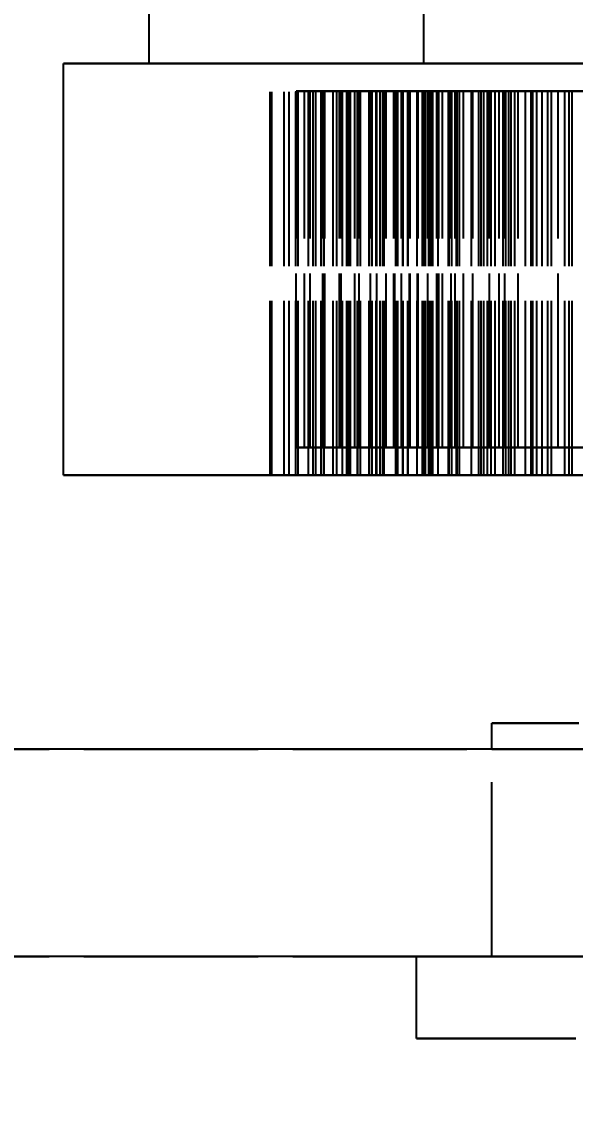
# Model space of a CAD drawing. Header units: millimetres. Extents: x -9 to 221, y -53 to 198.
# Drawn here: x 134.05 to 138.08, y -22.82 to -14.89 of the extents above; entities that cross this region are included whole.
import ezdxf

# ---------------------------------------------------------------- set-up
doc = ezdxf.new("R2010")
doc.units = ezdxf.units.MM
doc.linetypes.add('DASHED', pattern=[1.524, 1.27, -0.254])
for name, color, linetype in [('DIMS', 3, 'CONTINUOUS'), ('HIDDEN', 8, 'DASHED'), ('VISIBLE', 7, 'CONTINUOUS')]:
    doc.layers.add(name, color=color, linetype=linetype)
doc.styles.add('OpenSansCondensed-Light', font='OpenSansCondensed-Light.ttf')
doc.dimstyles.new('EZDXF', dxfattribs={"dimtxt": 0.25, "dimasz": 0.175, "dimexe": 0.375, "dimexo": 0.125, "dimgap": 0.1, "dimtad": 1, "dimlfac": 100, "dimzin": 12, "dimdsep": 46, "dimtxsty": 'OpenSansCondensed-Light', "dimblk": 'ARCHTICK', "dimcen": 2.5, "dimazin": 3, "dimtfac": 0.5, "dimtmove": 2, "dimatfit": 3})

# ---------------------------------------------------------------- blocks, each defined once
blk = doc.blocks.new('_ARCHTICK')
at = {"color": 0, "linetype": 'BYBLOCK', "const_width": 0.15}
blk.add_lwpolyline([(-0.5, -0.5), (0.5, 0.5)], dxfattribs=at)

msp = doc.modelspace()

# ---------------------------------------------------------------- linework, layer by layer
at = {"layer": 'HIDDEN'}
for points in [[(136.975, 23.8), (136.975, -15.2)], [(147.63968, -15.2), (146.85794, -15.2), (146.07619, -15.2), (145.29444, -15.2), (144.5127, -15.2), (143.73095, -15.2), (142.94921, -15.2), (142.16746, -15.2), (141.38571, -15.2), (140.60397, -15.2), (139.82222, -15.2), (139.04048, -15.2), (138.25873, -15.2), (137.47698, -15.2), (136.69524, -15.2), (135.91349, -15.2), (135.13175, -15.2), (134.35, -15.2)], [(147.92738, -15.2), (147.16548, -15.2), (146.40357, -15.2), (145.64167, -15.2), (144.87976, -15.2), (144.11786, -15.2), (143.35595, -15.2), (142.59405, -15.2), (141.83214, -15.2), (141.07024, -15.2), (140.30833, -15.2), (139.54643, -15.2), (138.78452, -15.2), (138.02262, -15.2), (137.26071, -15.2), (136.49881, -15.2), (135.7369, -15.2), (134.975, -15.2)], [(134.975, -15.2), (135.35595, -15.2), (135.7369, -15.2), (136.11786, -15.2), (136.49881, -15.2), (136.87976, -15.2), (137.26071, -15.2), (137.64167, -15.2), (138.02262, -15.2), (138.40357, -15.2), (138.78452, -15.2), (139.16548, -15.2), (139.54643, -15.2), (139.92738, -15.2), (140.30833, -15.2), (140.68929, -15.2), (141.07024, -15.2), (141.45119, -15.2), (141.83214, -15.2), (142.2131, -15.2), (142.59405, -15.2)], [(135.87077, -15.2), (135.85869, -15.2)], [(135.85869, -15.2), (136.04405, -15.2)], [(136.04405, -15.2), (135.85869, -15.2)], [(135.85869, -15.2), (135.87077, -15.2)], [(135.85869, -18.2), (135.85869, -15.2)], [(135.85869, -18.2), (135.85869, -15.2)], [(136.06166, -15.2), (135.87077, -15.2)], [(135.87077, -15.2), (136.06166, -15.2)], [(135.87077, -18.2), (135.87077, -15.2)], [(135.87077, -18.2), (135.87077, -15.2)], [(135.99541, -15.2), (135.95924, -15.2)], [(135.95924, -15.2), (136.13816, -15.2)], [(136.13816, -15.2), (135.95924, -15.2)], [(135.95924, -15.2), (135.99541, -15.2)], [(135.95924, -18.2), (135.95924, -15.2)], [(135.95924, -18.2), (135.95924, -15.2)], [(136.19091, -15.2), (135.99541, -15.2)], [(135.99541, -15.2), (136.19091, -15.2)], [(135.99541, -18.2), (135.99541, -15.2)], [(135.99541, -18.2), (135.99541, -15.2)], [(136.04405, -15.2), (136.2298, -15.2)], [(136.2298, -15.2), (136.04405, -15.2)], [(136.04405, -18.2), (136.04405, -15.2)], [(136.04405, -18.2), (136.04405, -15.2)], [(136.2526, -15.2), (136.06166, -15.2)], [(136.06166, -15.2), (136.2526, -15.2)], [(136.06166, -18.2), (136.06166, -15.2)], [(136.06166, -18.2), (136.06166, -15.2)], [(136.13816, -15.2), (136.31782, -15.2)], [(136.31782, -15.2), (136.13816, -15.2)], [(136.13816, -18.2), (136.13816, -15.2)], [(136.13816, -18.2), (136.13816, -15.2)], [(136.23201, -15.2), (136.17191, -15.2)], [(136.17191, -15.2), (136.34353, -15.2)], [(136.34353, -15.2), (136.17191, -15.2)], [(136.17191, -15.2), (136.23201, -15.2)], [(136.17191, -18.2), (136.17191, -15.2)], [(136.17191, -18.2), (136.17191, -15.2)], [(136.3861, -15.2), (136.19091, -15.2)], [(136.19091, -15.2), (136.3861, -15.2)], [(136.19091, -18.2), (136.19091, -15.2)], [(136.19091, -18.2), (136.19091, -15.2)], [(136.2298, -15.2), (136.4159, -15.2)], [(136.4159, -15.2), (136.2298, -15.2)], [(136.2298, -18.2), (136.2298, -15.2)], [(136.2298, -18.2), (136.2298, -15.2)], [(136.43115, -15.2), (136.23201, -15.2)], [(136.23201, -15.2), (136.43115, -15.2)], [(136.23201, -18.2), (136.23201, -15.2)], [(136.23201, -18.2), (136.23201, -15.2)], [(136.44353, -15.2), (136.2526, -15.2)], [(136.2526, -15.2), (136.44353, -15.2)], [(136.2526, -18.2), (136.2526, -15.2)], [(136.2526, -18.2), (136.2526, -15.2)], [(136.31782, -15.2), (136.49818, -15.2)], [(136.49818, -15.2), (136.31782, -15.2)], [(136.31782, -18.2), (136.31782, -15.2)], [(136.31782, -18.2), (136.31782, -15.2)], [(136.34353, -15.2), (136.51622, -15.2)], [(136.51622, -15.2), (136.34353, -15.2)], [(136.34353, -18.2), (136.34353, -15.2)], [(136.34353, -18.2), (136.34353, -15.2)], [(136.58092, -15.2), (136.3861, -15.2)], [(136.3861, -15.2), (136.58092, -15.2)], [(136.3861, -18.2), (136.3861, -15.2)], [(136.3861, -18.2), (136.3861, -15.2)], [(136.4159, -15.2), (136.60231, -15.2)], [(136.60231, -15.2), (136.4159, -15.2)], [(136.4159, -18.2), (136.4159, -15.2)], [(136.4159, -18.2), (136.4159, -15.2)], [(136.62965, -15.2), (136.43115, -15.2)], [(136.43115, -15.2), (136.62965, -15.2)], [(136.43115, -18.2), (136.43115, -15.2)], [(136.43115, -18.2), (136.43115, -15.2)], [(136.63439, -15.2), (136.44353, -15.2)], [(136.44353, -15.2), (136.63439, -15.2)], [(136.44353, -18.2), (136.44353, -15.2)], [(136.44353, -18.2), (136.44353, -15.2)], [(136.57941, -15.2), (136.49567, -15.2)], [(136.49567, -15.2), (136.65915, -15.2)], [(136.65915, -15.2), (136.49567, -15.2)], [(136.49567, -15.2), (136.57941, -15.2)], [(136.49567, -18.2), (136.49567, -15.2)], [(136.49567, -18.2), (136.49567, -15.2)], [(136.49818, -15.2), (136.67922, -15.2)], [(136.67922, -15.2), (136.49818, -15.2)], [(136.49818, -18.2), (136.49818, -15.2)], [(136.49818, -18.2), (136.49818, -15.2)], [(136.51622, -15.2), (136.68997, -15.2)], [(136.68997, -15.2), (136.51622, -15.2)], [(136.51622, -18.2), (136.51622, -15.2)], [(136.51622, -18.2), (136.51622, -15.2)], [(136.78123, -15.2), (136.57941, -15.2)], [(136.57941, -15.2), (136.78123, -15.2)], [(136.57941, -18.2), (136.57941, -15.2)], [(136.57941, -18.2), (136.57941, -15.2)], [(136.77531, -15.2), (136.58092, -15.2)], [(136.58092, -15.2), (136.77531, -15.2)], [(136.58092, -18.2), (136.58092, -15.2)], [(136.58092, -18.2), (136.58092, -15.2)], [(136.60231, -15.2), (136.78898, -15.2)], [(136.78898, -15.2), (136.60231, -15.2)], [(136.60231, -18.2), (136.60231, -15.2)], [(136.60231, -18.2), (136.60231, -15.2)], [(136.82742, -15.2), (136.62965, -15.2)], [(136.62965, -15.2), (136.82742, -15.2)], [(136.62965, -18.2), (136.62965, -15.2)], [(136.62965, -18.2), (136.62965, -15.2)], [(136.82513, -15.2), (136.63439, -15.2)], [(136.63439, -15.2), (136.82513, -15.2)], [(136.63439, -18.2), (136.63439, -15.2)], [(136.63439, -18.2), (136.63439, -15.2)], [(136.65915, -15.2), (136.82403, -15.2)], [(136.82403, -15.2), (136.65915, -15.2)], [(136.65915, -18.2), (136.65915, -15.2)], [(136.65915, -18.2), (136.65915, -15.2)], [(136.67922, -15.2), (136.86093, -15.2)], [(136.86093, -15.2), (136.67922, -15.2)], [(136.67922, -18.2), (136.67922, -15.2)], [(136.67922, -18.2), (136.67922, -15.2)], [(136.68997, -15.2), (136.86476, -15.2)], [(136.86476, -15.2), (136.68997, -15.2)], [(136.68997, -18.2), (136.68997, -15.2)], [(136.68997, -18.2), (136.68997, -15.2)], [(136.96918, -15.2), (136.77531, -15.2)], [(136.77531, -15.2), (136.96918, -15.2)], [(136.77531, -18.2), (136.77531, -15.2)], [(136.77531, -18.2), (136.77531, -15.2)], [(136.98206, -15.2), (136.78123, -15.2)], [(136.78123, -15.2), (136.98206, -15.2)], [(136.78123, -18.2), (136.78123, -15.2)], [(136.78123, -18.2), (136.78123, -15.2)], [(136.78898, -15.2), (136.97589, -15.2)], [(136.97589, -15.2), (136.78898, -15.2)], [(136.78898, -18.2), (136.78898, -15.2)], [(136.78898, -18.2), (136.78898, -15.2)], [(136.82403, -15.2), (136.99032, -15.2)], [(136.99032, -15.2), (136.82403, -15.2)], [(136.82403, -18.2), (136.82403, -15.2)], [(136.82403, -18.2), (136.82403, -15.2)], [(137.01568, -15.2), (136.82513, -15.2)], [(136.82513, -15.2), (137.01568, -15.2)], [(136.82513, -18.2), (136.82513, -15.2)], [(136.82513, -18.2), (136.82513, -15.2)], [(137.02439, -15.2), (136.82742, -15.2)], [(136.82742, -15.2), (137.02439, -15.2)], [(136.82742, -18.2), (136.82742, -15.2)], [(136.82742, -18.2), (136.82742, -15.2)], [(136.86093, -15.2), (137.04328, -15.2)], [(137.04328, -15.2), (136.86093, -15.2)], [(136.86093, -18.2), (136.86093, -15.2)], [(136.86093, -18.2), (136.86093, -15.2)], [(136.86476, -15.2), (137.04061, -15.2)], [(137.04061, -15.2), (136.86476, -15.2)], [(136.86476, -18.2), (136.86476, -15.2)], [(136.86476, -18.2), (136.86476, -15.2)], [(137.03591, -15.2), (136.92896, -15.2)], [(136.92896, -15.2), (137.0835, -15.2)], [(137.0835, -15.2), (136.92896, -15.2)], [(136.92896, -15.2), (137.03591, -15.2)], [(136.92896, -18.2), (136.92896, -15.2)], [(136.92896, -18.2), (136.92896, -15.2)], [(137.16245, -15.2), (136.96918, -15.2)], [(136.96918, -15.2), (137.16245, -15.2)], [(136.96918, -18.2), (136.96918, -15.2)], [(136.96918, -18.2), (136.96918, -15.2)], [(147.45119, -15.2), (146.75278, -15.2), (146.05437, -15.2), (145.35595, -15.2), (144.65754, -15.2), (143.95913, -15.2), (143.26071, -15.2), (142.5623, -15.2), (141.86389, -15.2), (141.16548, -15.2), (140.46706, -15.2), (139.76865, -15.2), (139.07024, -15.2), (138.37183, -15.2), (137.67341, -15.2), (136.975, -15.2)], [(136.975, -15.2), (137.32421, -15.2), (137.67341, -15.2), (138.02262, -15.2), (138.37183, -15.2), (138.72103, -15.2), (139.07024, -15.2), (139.41944, -15.2), (139.76865, -15.2), (140.11786, -15.2), (140.46706, -15.2), (140.81627, -15.2), (141.16548, -15.2), (141.51468, -15.2), (141.86389, -15.2), (142.2131, -15.2), (142.5623, -15.2)], [(136.97589, -18.2), (136.97589, -15.2)], [(136.97589, -18.2), (136.97589, -15.2)], [(137.18182, -15.2), (136.98206, -15.2)], [(136.98206, -15.2), (137.18182, -15.2)], [(136.98206, -18.2), (136.98206, -15.2)], [(136.98206, -18.2), (136.98206, -15.2)], [(136.99032, -15.2), (137.15802, -15.2)], [(137.15802, -15.2), (136.99032, -15.2)], [(136.99032, -18.2), (136.99032, -15.2)], [(136.99032, -18.2), (136.99032, -15.2)], [(137.04328, -15.2), (137.01568, -15.2)], [(137.01568, -15.2), (137.04328, -15.2)], [(137.01568, -18.2), (137.01568, -15.2)], [(137.01568, -18.2), (137.01568, -15.2)], [(137.22045, -15.2), (137.02439, -15.2)], [(137.02439, -15.2), (137.22045, -15.2)], [(137.02439, -18.2), (137.02439, -15.2)], [(137.02439, -18.2), (137.02439, -15.2)], [(137.23943, -15.2), (137.03591, -15.2)], [(137.03591, -15.2), (137.23943, -15.2)], [(137.03591, -18.2), (137.03591, -15.2)], [(137.03591, -18.2), (137.03591, -15.2)], [(137.04061, -15.2), (137.21752, -15.2)], [(137.21752, -15.2), (137.04061, -15.2)], [(137.04061, -18.2), (137.04061, -15.2)], [(137.04061, -18.2), (137.04061, -15.2)], [(137.04328, -18.2), (137.04328, -15.2)], [(137.04328, -18.2), (137.04328, -15.2)], [(137.0835, -15.2), (137.23977, -15.2)], [(137.23977, -15.2), (137.0835, -15.2)], [(137.0835, -18.2), (137.0835, -15.2)], [(137.0835, -18.2), (137.0835, -15.2)], [(137.15802, -15.2), (137.32716, -15.2)], [(137.32716, -15.2), (137.15802, -15.2)], [(137.15802, -18.2), (137.15802, -15.2)], [(137.15802, -18.2), (137.15802, -15.2)], [(137.21752, -15.2), (137.16245, -15.2)], [(137.16245, -15.2), (137.21752, -15.2)], [(137.16245, -18.2), (137.16245, -15.2)], [(137.16245, -18.2), (137.16245, -15.2)], [(137.38041, -15.2), (137.18182, -15.2)], [(137.18182, -15.2), (137.38041, -15.2)], [(137.18182, -18.2), (137.18182, -15.2)], [(137.18182, -18.2), (137.18182, -15.2)], [(137.21752, -18.2), (137.21752, -15.2)], [(137.21752, -18.2), (137.21752, -15.2)], [(137.41548, -15.2), (137.22045, -15.2)], [(137.22045, -15.2), (137.41548, -15.2)], [(137.22045, -18.2), (137.22045, -15.2)], [(137.22045, -18.2), (137.22045, -15.2)], [(137.44162, -15.2), (137.23943, -15.2)], [(137.23943, -15.2), (137.44162, -15.2)], [(137.23943, -18.2), (137.23943, -15.2)], [(137.23943, -18.2), (137.23943, -15.2)], [(137.23977, -15.2), (137.39778, -15.2)], [(137.39778, -15.2), (137.23977, -15.2)], [(137.23977, -18.2), (137.23977, -15.2)], [(137.23977, -18.2), (137.23977, -15.2)], [(137.32716, -15.2), (137.49776, -15.2)], [(137.49776, -15.2), (137.32716, -15.2)], [(137.32716, -18.2), (137.32716, -15.2)], [(137.32716, -18.2), (137.32716, -15.2)], [(137.5777, -15.2), (137.38041, -15.2)], [(137.38041, -15.2), (137.5777, -15.2)], [(137.38041, -18.2), (137.38041, -15.2)], [(137.38041, -18.2), (137.38041, -15.2)], [(137.39778, -15.2), (137.55757, -15.2)], [(137.55757, -15.2), (137.39778, -15.2)], [(137.39778, -18.2), (137.39778, -15.2)], [(137.39778, -18.2), (137.39778, -15.2)], [(137.49776, -15.2), (137.41548, -15.2)], [(137.41548, -15.2), (137.49776, -15.2)], [(137.41548, -18.2), (137.41548, -15.2)], [(137.41548, -18.2), (137.41548, -15.2)], [(137.6424, -15.2), (137.44162, -15.2)], [(137.44162, -15.2), (137.6424, -15.2)], [(137.44162, -18.2), (137.44162, -15.2)], [(137.44162, -18.2), (137.44162, -15.2)], [(137.5993, -15.2), (137.46965, -15.2)], [(137.46965, -15.2), (137.61449, -15.2)], [(137.61449, -15.2), (137.46965, -15.2)], [(137.46965, -15.2), (137.5993, -15.2)], [(137.46965, -18.2), (137.46965, -15.2)], [(137.46965, -18.2), (137.46965, -15.2)], [(137.49776, -18.2), (137.49776, -15.2)], [(137.49776, -18.2), (137.49776, -15.2)], [(137.55757, -15.2), (137.71917, -15.2)], [(137.71917, -15.2), (137.55757, -15.2)], [(137.55757, -18.2), (137.55757, -15.2)], [(137.55757, -18.2), (137.55757, -15.2)], [(137.77356, -15.2), (137.5777, -15.2)], [(137.5777, -15.2), (137.77356, -15.2)], [(137.5777, -18.2), (137.5777, -15.2)], [(137.5777, -18.2), (137.5777, -15.2)], [(137.80352, -15.2), (137.5993, -15.2)], [(137.5993, -15.2), (137.80352, -15.2)], [(137.5993, -18.2), (137.5993, -15.2)], [(137.5993, -18.2), (137.5993, -15.2)], [(137.61449, -15.2), (137.76139, -15.2)], [(137.76139, -15.2), (137.61449, -15.2)], [(137.61449, -18.2), (137.61449, -15.2)], [(137.61449, -18.2), (137.61449, -15.2)], [(137.84163, -15.2), (137.6424, -15.2)], [(137.6424, -15.2), (137.84163, -15.2)], [(137.6424, -18.2), (137.6424, -15.2)], [(137.6424, -18.2), (137.6424, -15.2)], [(137.71917, -15.2), (137.88264, -15.2)], [(137.88264, -15.2), (137.71917, -15.2)], [(137.71917, -18.2), (137.71917, -15.2)], [(137.71917, -18.2), (137.71917, -15.2)], [(137.76139, -15.2), (137.91037, -15.2)], [(137.91037, -15.2), (137.76139, -15.2)], [(137.76139, -18.2), (137.76139, -15.2)], [(137.76139, -18.2), (137.76139, -15.2)], [(137.88264, -15.2), (137.77356, -15.2)], [(137.77356, -15.2), (137.88264, -15.2)], [(137.77356, -18.2), (137.77356, -15.2)], [(137.77356, -18.2), (137.77356, -15.2)], [(138.00609, -15.2), (137.80352, -15.2)], [(137.80352, -15.2), (138.00609, -15.2)], [(137.80352, -18.2), (137.80352, -15.2)], [(137.80352, -18.2), (137.80352, -15.2)], [(138.0392, -15.2), (137.84163, -15.2)], [(137.84163, -15.2), (138.0392, -15.2)], [(137.84163, -18.2), (137.84163, -15.2)], [(137.84163, -18.2), (137.84163, -15.2)], [(137.88264, -18.2), (137.88264, -15.2)], [(137.88264, -18.2), (137.88264, -15.2)], [(137.91037, -15.2), (138.06146, -15.2)], [(138.06146, -15.2), (137.91037, -15.2)], [(137.91037, -18.2), (137.91037, -15.2)], [(137.91037, -18.2), (137.91037, -15.2)], [(138.2069, -15.2), (138.00609, -15.2)], [(138.00609, -15.2), (138.2069, -15.2)], [(138.00609, -18.2), (138.00609, -15.2)], [(138.00609, -18.2), (138.00609, -15.2)], [(138.23492, -15.2), (138.0392, -15.2)], [(138.0392, -15.2), (138.23492, -15.2)], [(138.0392, -18.2), (138.0392, -15.2)], [(138.0392, -18.2), (138.0392, -15.2)], [(138.06146, -15.2), (138.21473, -15.2)], [(138.21473, -15.2), (138.06146, -15.2)], [(138.06146, -18.2), (138.06146, -15.2)], [(138.06146, -18.2), (138.06146, -15.2)], [(136.04787, -15.4), (136.10701, -15.4)], [(136.15034, -15.4), (136.04787, -15.4)], [(136.04787, -15.4), (136.15034, -15.4)], [(136.10701, -15.4), (136.04787, -15.4)], [(136.04787, -18), (136.04787, -15.4)], [(136.04787, -18), (136.04787, -15.4)], [(136.10701, -15.4), (136.24197, -15.4)], [(136.24197, -15.4), (136.10701, -15.4)], [(136.10701, -18), (136.10701, -15.4)], [(136.10701, -18), (136.10701, -15.4)], [(136.25597, -15.4), (136.15034, -15.4)], [(136.15034, -15.4), (136.25597, -15.4)], [(136.15034, -18), (136.15034, -15.4)], [(136.15034, -18), (136.15034, -15.4)], [(136.24197, -15.4), (136.37547, -15.4)], [(136.37547, -15.4), (136.24197, -15.4)], [(136.24197, -18), (136.24197, -15.4)], [(136.24197, -18), (136.24197, -15.4)], [(136.3644, -15.4), (136.25597, -15.4)], [(136.25597, -15.4), (136.3644, -15.4)], [(136.25597, -18), (136.25597, -15.4)], [(136.25597, -18), (136.25597, -15.4)], [(136.47531, -15.4), (136.3644, -15.4)], [(136.3644, -15.4), (136.47531, -15.4)], [(136.3644, -18), (136.3644, -15.4)], [(136.3644, -18), (136.3644, -15.4)], [(136.37547, -15.4), (136.5069, -15.4)], [(136.5069, -15.4), (136.37547, -15.4)], [(136.37547, -18), (136.37547, -15.4)], [(136.37547, -18), (136.37547, -15.4)], [(136.58845, -15.4), (136.47531, -15.4)], [(136.47531, -15.4), (136.58845, -15.4)], [(136.47531, -18), (136.47531, -15.4)], [(136.47531, -18), (136.47531, -15.4)], [(136.5069, -15.4), (136.63553, -15.4)], [(136.63553, -15.4), (136.5069, -15.4)], [(136.5069, -18), (136.5069, -15.4)], [(136.5069, -18), (136.5069, -15.4)], [(136.704, -15.4), (136.58845, -15.4)], [(136.58845, -15.4), (136.704, -15.4)], [(136.58845, -18), (136.58845, -15.4)], [(136.58845, -18), (136.58845, -15.4)], [(136.63553, -15.4), (136.76037, -15.4)], [(136.76037, -15.4), (136.63553, -15.4)], [(136.63553, -18), (136.63553, -15.4)], [(136.63553, -18), (136.63553, -15.4)], [(137.11567, -15.4), (136.704, -15.4)], [(136.704, -15.4), (137.11567, -15.4)], [(136.704, -18), (136.704, -15.4)], [(136.704, -18), (136.704, -15.4)], [(136.76037, -15.4), (136.87916, -15.4)], [(136.87916, -15.4), (136.76037, -15.4)], [(136.76037, -18), (136.76037, -15.4)], [(136.76037, -18), (136.76037, -15.4)], [(136.76654, -15.4), (136.93226, -15.4)], [(136.81623, -15.4), (136.76654, -15.4)], [(136.76654, -15.4), (136.81623, -15.4)], [(136.93226, -15.4), (136.76654, -15.4)], [(136.76654, -18), (136.76654, -15.4)], [(136.76654, -18), (136.76654, -15.4)], [(136.87307, -15.4), (136.81623, -15.4)], [(136.81623, -15.4), (136.87307, -15.4)], [(136.81623, -18), (136.81623, -15.4)], [(136.81623, -18), (136.81623, -15.4)], [(136.93703, -15.4), (136.87307, -15.4)], [(136.87307, -15.4), (136.93703, -15.4)], [(136.87307, -18), (136.87307, -15.4)], [(136.87307, -18), (136.87307, -15.4)], [(136.87916, -15.4), (137.26879, -15.4)], [(137.26879, -15.4), (136.87916, -15.4)], [(136.87916, -18), (136.87916, -15.4)], [(136.87916, -18), (136.87916, -15.4)], [(136.93226, -15.4), (137.07298, -15.4)], [(137.07298, -15.4), (136.93226, -15.4)], [(136.93226, -18), (136.93226, -15.4)], [(136.93226, -18), (136.93226, -15.4)], [(137.00824, -15.4), (136.93703, -15.4)], [(136.93703, -15.4), (137.00824, -15.4)], [(136.93703, -18), (136.93703, -15.4)], [(136.93703, -18), (136.93703, -15.4)], [(137.08728, -15.4), (137.00824, -15.4)], [(137.00824, -15.4), (137.08728, -15.4)], [(137.00824, -18), (137.00824, -15.4)], [(137.00824, -18), (137.00824, -15.4)], [(137.07298, -15.4), (137.20791, -15.4)], [(137.20791, -15.4), (137.07298, -15.4)], [(137.07298, -18), (137.07298, -15.4)], [(137.07298, -18), (137.07298, -15.4)], [(137.17669, -15.4), (137.08728, -15.4)], [(137.08728, -15.4), (137.17669, -15.4)], [(137.08728, -18), (137.08728, -15.4)], [(137.08728, -18), (137.08728, -15.4)], [(137.11567, -18), (137.11567, -15.4)], [(137.11567, -18), (137.11567, -15.4)], [(137.52887, -15.4), (137.17669, -15.4)], [(137.17669, -15.4), (137.52887, -15.4)], [(137.17669, -18), (137.17669, -15.4)], [(137.17669, -18), (137.17669, -15.4)], [(137.20791, -15.4), (137.3363, -15.4)], [(137.3363, -15.4), (137.20791, -15.4)], [(137.20791, -18), (137.20791, -15.4)], [(137.20791, -18), (137.20791, -15.4)], [(137.26879, -15.4), (137.52887, -15.4)], [(137.52887, -15.4), (137.26879, -15.4)], [(137.26879, -18), (137.26879, -15.4)], [(137.26879, -18), (137.26879, -15.4)], [(137.3363, -15.4), (137.45718, -15.4)], [(137.45718, -15.4), (137.3363, -15.4)], [(137.3363, -18), (137.3363, -15.4)], [(137.3363, -18), (137.3363, -15.4)], [(137.45718, -15.4), (137.56899, -15.4)], [(137.56899, -15.4), (137.45718, -15.4)], [(137.45718, -18), (137.45718, -15.4)], [(137.45718, -18), (137.45718, -15.4)], [(137.52887, -18), (137.52887, -15.4)], [(137.52887, -18), (137.52887, -15.4)], [(137.56899, -15.4), (137.6675, -15.4)], [(137.6675, -15.4), (137.56899, -15.4)], [(137.56899, -18), (137.56899, -15.4)], [(137.56899, -18), (137.56899, -15.4)], [(137.6675, -15.4), (137.95791, -15.4)], [(137.95791, -15.4), (137.6675, -15.4)], [(137.6675, -18), (137.6675, -15.4)], [(137.6675, -18), (137.6675, -15.4)], [(137.95791, -15.4), (138.42656, -15.4)], [(138.42656, -15.4), (137.95791, -15.4)], [(137.95791, -18), (137.95791, -15.4)], [(137.95791, -18), (137.95791, -15.4)], [(136.04787, -18), (136.10701, -18)], [(136.15034, -18), (136.04787, -18)], [(136.04787, -18), (136.15034, -18)], [(136.10701, -18), (136.04787, -18)], [(136.10701, -18), (136.24197, -18)], [(136.24197, -18), (136.10701, -18)], [(136.25597, -18), (136.15034, -18)], [(136.15034, -18), (136.25597, -18)], [(136.24197, -18), (136.37547, -18)], [(136.37547, -18), (136.24197, -18)], [(136.3644, -18), (136.25597, -18)], [(136.25597, -18), (136.3644, -18)], [(136.47531, -18), (136.3644, -18)], [(136.3644, -18), (136.47531, -18)], [(136.37547, -18), (136.5069, -18)], [(136.5069, -18), (136.37547, -18)], [(136.58845, -18), (136.47531, -18)], [(136.47531, -18), (136.58845, -18)], [(136.5069, -18), (136.63553, -18)], [(136.63553, -18), (136.5069, -18)], [(136.704, -18), (136.58845, -18)], [(136.58845, -18), (136.704, -18)], [(136.63553, -18), (136.76037, -18)], [(136.76037, -18), (136.63553, -18)], [(137.11567, -18), (136.704, -18)], [(136.704, -18), (137.11567, -18)], [(136.76037, -18), (136.87916, -18)], [(136.87916, -18), (136.76037, -18)], [(136.76654, -18), (136.93226, -18)], [(136.81623, -18), (136.76654, -18)], [(136.76654, -18), (136.81623, -18)], [(136.93226, -18), (136.76654, -18)], [(136.87307, -18), (136.81623, -18)], [(136.81623, -18), (136.87307, -18)], [(136.93703, -18), (136.87307, -18)], [(136.87307, -18), (136.93703, -18)], [(136.87916, -18), (137.26879, -18)], [(137.26879, -18), (136.87916, -18)], [(136.93226, -18), (137.07298, -18)], [(137.07298, -18), (136.93226, -18)], [(137.00824, -18), (136.93703, -18)], [(136.93703, -18), (137.00824, -18)], [(137.08728, -18), (137.00824, -18)], [(137.00824, -18), (137.08728, -18)], [(137.07298, -18), (137.20791, -18)], [(137.20791, -18), (137.07298, -18)], [(137.17669, -18), (137.08728, -18)], [(137.08728, -18), (137.17669, -18)], [(137.52887, -18), (137.17669, -18)], [(137.17669, -18), (137.52887, -18)], [(137.20791, -18), (137.3363, -18)], [(137.3363, -18), (137.20791, -18)], [(137.26879, -18), (137.52887, -18)], [(137.52887, -18), (137.26879, -18)], [(137.3363, -18), (137.45718, -18)], [(137.45718, -18), (137.3363, -18)], [(137.45718, -18), (137.56899, -18)], [(137.56899, -18), (137.45718, -18)], [(137.56899, -18), (137.6675, -18)], [(137.6675, -18), (137.56899, -18)], [(137.6675, -18), (137.95791, -18)], [(137.95791, -18), (137.6675, -18)], [(137.95791, -18), (138.42656, -18)], [(138.42656, -18), (137.95791, -18)], [(147.63968, -18.2), (146.85794, -18.2), (146.07619, -18.2), (145.29444, -18.2), (144.5127, -18.2), (143.73095, -18.2), (142.94921, -18.2), (142.16746, -18.2), (141.38571, -18.2), (140.60397, -18.2), (139.82222, -18.2), (139.04048, -18.2), (138.25873, -18.2), (137.47698, -18.2), (136.69524, -18.2), (135.91349, -18.2), (135.13175, -18.2), (134.35, -18.2)], [(135.87077, -18.2), (135.85869, -18.2)], [(135.85869, -18.2), (136.04405, -18.2)], [(136.04405, -18.2), (135.85869, -18.2)], [(135.85869, -18.2), (135.87077, -18.2)], [(136.06166, -18.2), (135.87077, -18.2)], [(135.87077, -18.2), (136.06166, -18.2)], [(135.99541, -18.2), (135.95924, -18.2)], [(135.95924, -18.2), (136.13816, -18.2)], [(136.13816, -18.2), (135.95924, -18.2)], [(135.95924, -18.2), (135.99541, -18.2)], [(136.19091, -18.2), (135.99541, -18.2)], [(135.99541, -18.2), (136.19091, -18.2)], [(136.04405, -18.2), (136.2298, -18.2)], [(136.2298, -18.2), (136.04405, -18.2)], [(136.2526, -18.2), (136.06166, -18.2)], [(136.06166, -18.2), (136.2526, -18.2)], [(136.13816, -18.2), (136.31782, -18.2)], [(136.31782, -18.2), (136.13816, -18.2)], [(136.23201, -18.2), (136.17191, -18.2)], [(136.17191, -18.2), (136.34353, -18.2)], [(136.34353, -18.2), (136.17191, -18.2)], [(136.17191, -18.2), (136.23201, -18.2)], [(136.3861, -18.2), (136.19091, -18.2)], [(136.19091, -18.2), (136.3861, -18.2)], [(136.2298, -18.2), (136.4159, -18.2)], [(136.4159, -18.2), (136.2298, -18.2)], [(136.43115, -18.2), (136.23201, -18.2)], [(136.23201, -18.2), (136.43115, -18.2)], [(136.44353, -18.2), (136.2526, -18.2)], [(136.2526, -18.2), (136.44353, -18.2)], [(136.31782, -18.2), (136.49818, -18.2)], [(136.49818, -18.2), (136.31782, -18.2)], [(136.34353, -18.2), (136.51622, -18.2)], [(136.51622, -18.2), (136.34353, -18.2)], [(136.58092, -18.2), (136.3861, -18.2)], [(136.3861, -18.2), (136.58092, -18.2)], [(136.4159, -18.2), (136.60231, -18.2)], [(136.60231, -18.2), (136.4159, -18.2)], [(136.62965, -18.2), (136.43115, -18.2)], [(136.43115, -18.2), (136.62965, -18.2)], [(136.63439, -18.2), (136.44353, -18.2)], [(136.44353, -18.2), (136.63439, -18.2)], [(136.57941, -18.2), (136.49567, -18.2)], [(136.49567, -18.2), (136.65915, -18.2)], [(136.65915, -18.2), (136.49567, -18.2)], [(136.49567, -18.2), (136.57941, -18.2)], [(136.49818, -18.2), (136.67922, -18.2)], [(136.67922, -18.2), (136.49818, -18.2)], [(136.51622, -18.2), (136.68997, -18.2)], [(136.68997, -18.2), (136.51622, -18.2)], [(136.78123, -18.2), (136.57941, -18.2)], [(136.57941, -18.2), (136.78123, -18.2)], [(136.77531, -18.2), (136.58092, -18.2)], [(136.58092, -18.2), (136.77531, -18.2)], [(136.60231, -18.2), (136.78898, -18.2)], [(136.78898, -18.2), (136.60231, -18.2)], [(136.82742, -18.2), (136.62965, -18.2)], [(136.62965, -18.2), (136.82742, -18.2)], [(136.82513, -18.2), (136.63439, -18.2)], [(136.63439, -18.2), (136.82513, -18.2)], [(136.65915, -18.2), (136.82403, -18.2)], [(136.82403, -18.2), (136.65915, -18.2)], [(136.67922, -18.2), (136.86093, -18.2)], [(136.86093, -18.2), (136.67922, -18.2)], [(136.68997, -18.2), (136.86476, -18.2)], [(136.86476, -18.2), (136.68997, -18.2)], [(136.96918, -18.2), (136.77531, -18.2)], [(136.77531, -18.2), (136.96918, -18.2)], [(136.98206, -18.2), (136.78123, -18.2)], [(136.78123, -18.2), (136.98206, -18.2)], [(136.78898, -18.2), (136.97589, -18.2)], [(136.97589, -18.2), (136.78898, -18.2)], [(136.82403, -18.2), (136.99032, -18.2)], [(136.99032, -18.2), (136.82403, -18.2)], [(137.01568, -18.2), (136.82513, -18.2)], [(136.82513, -18.2), (137.01568, -18.2)], [(137.02439, -18.2), (136.82742, -18.2)], [(136.82742, -18.2), (137.02439, -18.2)], [(136.86093, -18.2), (137.04328, -18.2)], [(137.04328, -18.2), (136.86093, -18.2)], [(136.86476, -18.2), (137.04061, -18.2)], [(137.04061, -18.2), (136.86476, -18.2)], [(137.03591, -18.2), (136.92896, -18.2)], [(136.92896, -18.2), (137.0835, -18.2)], [(137.0835, -18.2), (136.92896, -18.2)], [(136.92896, -18.2), (137.03591, -18.2)], [(137.16245, -18.2), (136.96918, -18.2)], [(136.96918, -18.2), (137.16245, -18.2)], [(137.18182, -18.2), (136.98206, -18.2)], [(136.98206, -18.2), (137.18182, -18.2)], [(136.99032, -18.2), (137.15802, -18.2)], [(137.15802, -18.2), (136.99032, -18.2)], [(137.04328, -18.2), (137.01568, -18.2)], [(137.01568, -18.2), (137.04328, -18.2)], [(137.22045, -18.2), (137.02439, -18.2)], [(137.02439, -18.2), (137.22045, -18.2)], [(137.23943, -18.2), (137.03591, -18.2)], [(137.03591, -18.2), (137.23943, -18.2)], [(137.04061, -18.2), (137.21752, -18.2)], [(137.21752, -18.2), (137.04061, -18.2)], [(137.0835, -18.2), (137.23977, -18.2)], [(137.23977, -18.2), (137.0835, -18.2)], [(137.15802, -18.2), (137.32716, -18.2)], [(137.32716, -18.2), (137.15802, -18.2)], [(137.21752, -18.2), (137.16245, -18.2)], [(137.16245, -18.2), (137.21752, -18.2)], [(137.38041, -18.2), (137.18182, -18.2)], [(137.18182, -18.2), (137.38041, -18.2)], [(137.41548, -18.2), (137.22045, -18.2)], [(137.22045, -18.2), (137.41548, -18.2)], [(137.44162, -18.2), (137.23943, -18.2)], [(137.23943, -18.2), (137.44162, -18.2)], [(137.23977, -18.2), (137.39778, -18.2)], [(137.39778, -18.2), (137.23977, -18.2)], [(137.32716, -18.2), (137.49776, -18.2)], [(137.49776, -18.2), (137.32716, -18.2)], [(137.5777, -18.2), (137.38041, -18.2)], [(137.38041, -18.2), (137.5777, -18.2)], [(137.39778, -18.2), (137.55757, -18.2)], [(137.55757, -18.2), (137.39778, -18.2)], [(137.49776, -18.2), (137.41548, -18.2)], [(137.41548, -18.2), (137.49776, -18.2)], [(137.6424, -18.2), (137.44162, -18.2)], [(137.44162, -18.2), (137.6424, -18.2)], [(137.5993, -18.2), (137.46965, -18.2)], [(137.46965, -18.2), (137.61449, -18.2)], [(137.61449, -18.2), (137.46965, -18.2)], [(137.46965, -18.2), (137.5993, -18.2)], [(137.55757, -18.2), (137.71917, -18.2)], [(137.71917, -18.2), (137.55757, -18.2)], [(137.77356, -18.2), (137.5777, -18.2)], [(137.5777, -18.2), (137.77356, -18.2)], [(137.80352, -18.2), (137.5993, -18.2)], [(137.5993, -18.2), (137.80352, -18.2)], [(137.61449, -18.2), (137.76139, -18.2)], [(137.76139, -18.2), (137.61449, -18.2)], [(137.84163, -18.2), (137.6424, -18.2)], [(137.6424, -18.2), (137.84163, -18.2)], [(137.71917, -18.2), (137.88264, -18.2)], [(137.88264, -18.2), (137.71917, -18.2)], [(137.76139, -18.2), (137.91037, -18.2)], [(137.91037, -18.2), (137.76139, -18.2)], [(137.88264, -18.2), (137.77356, -18.2)], [(137.77356, -18.2), (137.88264, -18.2)], [(138.00609, -18.2), (137.80352, -18.2)], [(137.80352, -18.2), (138.00609, -18.2)], [(138.0392, -18.2), (137.84163, -18.2)], [(137.84163, -18.2), (138.0392, -18.2)], [(137.91037, -18.2), (138.06146, -18.2)], [(138.06146, -18.2), (137.91037, -18.2)], [(138.2069, -18.2), (138.00609, -18.2)], [(138.00609, -18.2), (138.2069, -18.2)], [(138.23492, -18.2), (138.0392, -18.2)], [(138.0392, -18.2), (138.23492, -18.2)], [(138.06146, -18.2), (138.21473, -18.2)], [(138.21473, -18.2), (138.06146, -18.2)], [(138.10992, -20.01), (138.03056, -20.01), (137.95119, -20.01), (137.87183, -20.01), (137.79246, -20.01), (137.7131, -20.01), (137.63373, -20.01), (137.55437, -20.01), (137.475, -20.01)], [(94.875, -20.2), (200.375, -20.2)], [(137.475, -20.2), (137.55437, -20.2), (137.63373, -20.2), (137.7131, -20.2), (137.79246, -20.2), (137.87183, -20.2), (137.95119, -20.2), (138.03056, -20.2), (138.10992, -20.2)], [(138.10992, -20.2), (138.03056, -20.2), (137.95119, -20.2), (137.87183, -20.2), (137.79246, -20.2), (137.7131, -20.2), (137.63373, -20.2), (137.55437, -20.2), (137.475, -20.2)], [(137.475, -21.71), (137.475, -20.2)], [(137.475, -21.71), (137.475, -20.2)], [(94.875, -21.71), (200.375, -21.71)], [(138.0869, -21.71), (137.99008, -21.71), (137.89325, -21.71), (137.79643, -21.71), (137.6996, -21.71), (137.60278, -21.71), (137.50595, -21.71), (137.40913, -21.71), (137.3123, -21.71), (137.21548, -21.71), (137.11865, -21.71), (137.02183, -21.71), (136.925, -21.71)], [(136.925, -21.71), (136.97341, -21.71), (137.02183, -21.71), (137.07024, -21.71), (137.11865, -21.71), (137.16706, -21.71), (137.21548, -21.71), (137.26389, -21.71), (137.3123, -21.71), (137.36071, -21.71), (137.40913, -21.71), (137.45754, -21.71), (137.50595, -21.71), (137.55437, -21.71), (137.60278, -21.71), (137.65119, -21.71), (137.6996, -21.71), (137.74802, -21.71), (137.79643, -21.71), (137.84484, -21.71), (137.89325, -21.71), (137.94167, -21.71), (137.99008, -21.71), (138.03849, -21.71), (138.0869, -21.71)], [(137.475, -21.71), (137.55437, -21.71), (137.63373, -21.71), (137.7131, -21.71), (137.79246, -21.71), (137.87183, -21.71), (137.95119, -21.71), (138.03056, -21.71), (138.10992, -21.71)], [(138.10992, -21.71), (138.03056, -21.71), (137.95119, -21.71), (137.87183, -21.71), (137.79246, -21.71), (137.7131, -21.71), (137.63373, -21.71), (137.55437, -21.71), (137.475, -21.71)], [(138.10992, -21.71), (138.03056, -21.71), (137.95119, -21.71), (137.87183, -21.71), (137.79246, -21.71), (137.7131, -21.71), (137.63373, -21.71), (137.55437, -21.71), (137.475, -21.71)], [(137.475, -21.71), (137.51468, -21.71), (137.55437, -21.71), (137.59405, -21.71), (137.63373, -21.71), (137.67341, -21.71), (137.7131, -21.71), (137.75278, -21.71), (137.79246, -21.71), (137.83214, -21.71), (137.87183, -21.71), (137.91151, -21.71), (137.95119, -21.71), (137.99087, -21.71), (138.03056, -21.71), (138.07024, -21.71), (138.10992, -21.71)], [(138.0869, -22.31), (137.99008, -22.31), (137.89325, -22.31), (137.79643, -22.31), (137.6996, -22.31), (137.60278, -22.31), (137.50595, -22.31), (137.40913, -22.31), (137.3123, -22.31), (137.21548, -22.31), (137.11865, -22.31), (137.02183, -22.31), (136.925, -22.31)]]:
    msp.add_lwpolyline(points, dxfattribs=at)
at = {"layer": 'VISIBLE'}
for points in [[(134.975, -15.2), (134.975, 25.3)], [(134.35, -15.2), (134.74087, -15.2), (135.13175, -15.2), (135.52262, -15.2), (135.91349, -15.2), (136.30437, -15.2), (136.69524, -15.2), (137.08611, -15.2), (137.47698, -15.2), (137.86786, -15.2), (138.25873, -15.2), (138.6496, -15.2), (139.04048, -15.2), (139.43135, -15.2), (139.82222, -15.2), (140.2131, -15.2), (140.60397, -15.2), (140.99484, -15.2), (141.38571, -15.2), (141.77659, -15.2), (142.16746, -15.2), (142.55833, -15.2)], [(134.35, -18.2), (134.35, -15.2)], [(134.35, -18.2), (134.74087, -18.2), (135.13175, -18.2), (135.52262, -18.2), (135.91349, -18.2), (136.30437, -18.2), (136.69524, -18.2), (137.08611, -18.2), (137.47698, -18.2), (137.86786, -18.2), (138.25873, -18.2), (138.6496, -18.2), (139.04048, -18.2), (139.43135, -18.2), (139.82222, -18.2), (140.2131, -18.2), (140.60397, -18.2), (140.99484, -18.2), (141.38571, -18.2), (141.77659, -18.2), (142.16746, -18.2), (142.55833, -18.2)], [(137.475, -20.01), (137.51468, -20.01), (137.55437, -20.01), (137.59405, -20.01), (137.63373, -20.01), (137.67341, -20.01), (137.7131, -20.01), (137.75278, -20.01), (137.79246, -20.01), (137.83214, -20.01), (137.87183, -20.01), (137.91151, -20.01), (137.95119, -20.01), (137.99087, -20.01), (138.03056, -20.01), (138.07024, -20.01), (138.10992, -20.01)], [(137.475, -20.2), (137.475, -20.01)], [(200.375, -20.2), (94.875, -20.2)], [(200.375, -21.71), (94.875, -21.71)], [(136.925, -22.31), (136.925, -21.71)], [(136.925, -22.31), (136.97341, -22.31), (137.02183, -22.31), (137.07024, -22.31), (137.11865, -22.31), (137.16706, -22.31), (137.21548, -22.31), (137.26389, -22.31), (137.3123, -22.31), (137.36071, -22.31), (137.40913, -22.31), (137.45754, -22.31), (137.50595, -22.31), (137.55437, -22.31), (137.60278, -22.31), (137.65119, -22.31), (137.6996, -22.31), (137.74802, -22.31), (137.79643, -22.31), (137.84484, -22.31), (137.89325, -22.31), (137.94167, -22.31), (137.99008, -22.31), (138.03849, -22.31), (138.0869, -22.31)]]:
    msp.add_lwpolyline(points, dxfattribs=at)

# ---------------------------------------------------------------- dimensions: what is measured, and where the dimension line sits
at = {"layer": 'DIMS'}
msp.add_linear_dim(base=(87.875, -25.71), p1=(150.225, -25.71), p2=(150.225, -21.71), angle=90, dimstyle='EZDXF', override={"dimtxt": 1.6, "dimasz": 1, "dimexe": 0.6, "dimexo": 0.5, "dimdec": 2}, dxfattribs=at).render()
msp.add_linear_dim(base=(93.875, -52.71), p1=(93.875, -21.71), p2=(201.375, -21.71), dimstyle='EZDXF', override={"dimtxt": 1.6, "dimasz": 1, "dimexe": 0.6, "dimexo": 0.5, "dimdec": 2}, dxfattribs=at).render()

doc.saveas('drawing.dxf')
